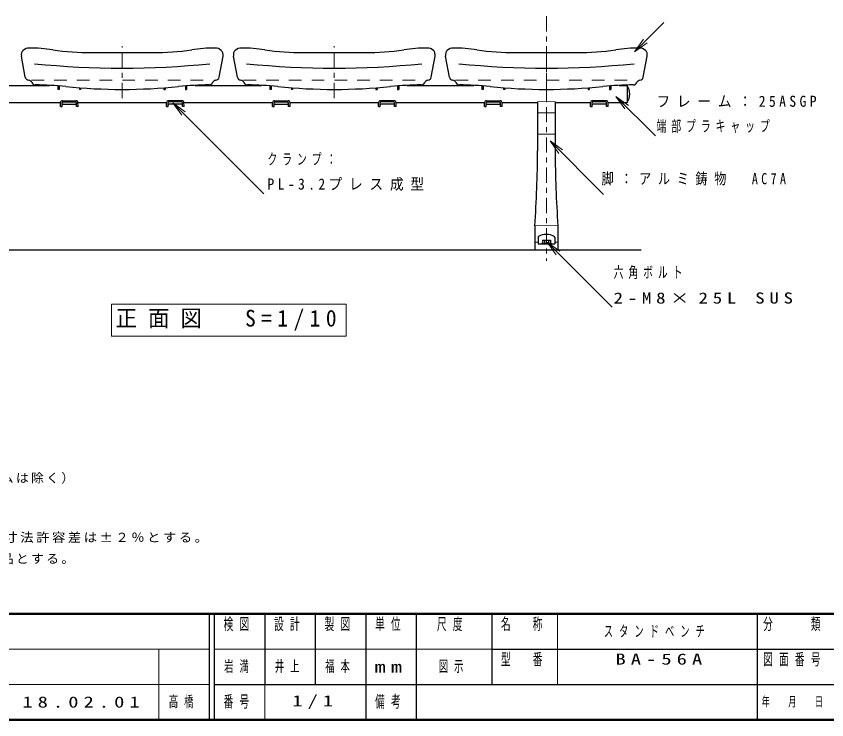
# Model space of a CAD drawing. Units: millimetres on the paper, scale 1:10. Extents: x -365 to 12, y -38 to 257.
# Drawn here: x -276.7 to -116.2, y 0 to 139.4 of the extents above; entities that cross this region are included whole.
import ezdxf

# ---------------------------------------------------------------- set-up
doc = ezdxf.new("R2010")
doc.units = ezdxf.units.MM
doc.linetypes.add('USER1', pattern=[4.5, 2.5, -2])
doc.linetypes.add('USER2', pattern=[6, 3, -1, 1, -1])
doc.layers.add('LY_1', color=7, linetype='Continuous', lineweight=25)
doc.layers.add('LY_2', color=7, linetype='Continuous', lineweight=13)
doc.styles.add('ＭＳ ゴシック', font='')
doc.styles.get('ＭＳ ゴシック').set_extended_font_data('MS Gothic')

# ---------------------------------------------------------------- blocks, each defined once
blk = doc.blocks.new('open_arrow')
at = {"color": 0, "linetype": 'Continuous', "lineweight": -2}
blk.add_lwpolyline([(7.5, 1.25), (0, 0), (7.5, -1.25)], dxfattribs=at)

msp = doc.modelspace()

# ---------------------------------------------------------------- linework, layer by layer
at = {"layer": 'LY_1', "linetype": 'USER2', "lineweight": 13}
for p, q in [((-171.722, 139.391), (-171.722, 90.899)), ((-255.722, 123.173), (-255.722, 133.464)), ((-213.722, 123.173), (-213.722, 133.464)), ((-171.722, 123.173), (-171.722, 133.464))]:
    msp.add_line(p, q, dxfattribs=at)
at = {"layer": 'LY_1', "lineweight": 13}
for p, q in [((-154.264, 132.348), (-148.461, 138.15)), ((-245.706, 122.235), (-227.682, 104.211)), ((-173.472, 122.45), (-171.722, 122.491)), ((-171.722, 122.491), (-169.972, 122.45)), ((-157.932, 123.495), (-150.127, 115.69)), ((-173.374, 120.279), (-171.722, 120.241)), ((-171.722, 120.241), (-170.069, 120.279)), ((-173.374, 116.029), (-171.722, 115.991)), ((-171.722, 115.991), (-170.069, 116.029)), ((-170.99, 114.695), (-160.384, 104.088)), ((-173.924, 97.869), (-171.722, 97.917)), ((-169.52, 97.869), (-171.722, 97.917)), ((-173.474, 94.603), (-173.924, 94.593)), ((-171.541, 94.615), (-158.667, 81.741)), ((-169.52, 94.593), (-169.97, 94.603)), ((-211.372, 82.312), (-257.872, 82.312)), ((-257.872, 82.312), (-257.872, 76.012)), ((-211.372, 76.012), (-211.372, 82.312)), ((-257.872, 76.012), (-211.372, 76.012))]:
    msp.add_line(p, q, dxfattribs=at)
at = {"layer": 'LY_1'}
for p, q in [((-261.792, 132.191), (-249.652, 132.191)), ((-219.792, 132.191), (-207.652, 132.191)), ((-177.792, 132.191), (-165.652, 132.191)), ((-274.921, 127.304), (-275.701, 131.503)), ((-236.522, 127.304), (-235.742, 131.503)), ((-232.921, 127.304), (-233.701, 131.503)), ((-194.522, 127.304), (-193.742, 131.503)), ((-190.921, 127.304), (-191.701, 131.503)), ((-152.522, 127.304), (-151.742, 131.503)), ((-268.472, 125.593), (-268.472, 124.891)), ((-268.242, 125.575), (-268.242, 124.891)), ((-243.202, 125.575), (-243.202, 124.891)), ((-242.972, 125.593), (-242.972, 124.891)), ((-226.472, 125.593), (-226.472, 124.891)), ((-226.242, 125.575), (-226.242, 124.891)), ((-201.202, 125.575), (-201.202, 124.891)), ((-200.972, 125.593), (-200.972, 124.891)), ((-184.472, 125.593), (-184.472, 124.891)), ((-184.242, 125.575), (-184.242, 124.891)), ((-159.202, 125.575), (-159.202, 124.891)), ((-158.972, 125.593), (-158.972, 124.891)), ((-268.242, 124.891), (-268.472, 124.891)), ((-264.202, 125.215), (-264.202, 124.891)), ((-263.972, 124.891), (-264.202, 124.891)), ((-263.972, 125.197), (-263.972, 124.891)), ((-247.472, 125.197), (-247.472, 124.891)), ((-247.472, 124.891), (-247.242, 124.891)), ((-247.242, 125.215), (-247.242, 124.891)), ((-243.202, 124.891), (-242.972, 124.891)), ((-226.242, 124.891), (-226.472, 124.891)), ((-222.202, 125.215), (-222.202, 124.891)), ((-221.972, 124.891), (-222.202, 124.891)), ((-221.972, 125.197), (-221.972, 124.891)), ((-205.472, 125.197), (-205.472, 124.891)), ((-205.472, 124.891), (-205.242, 124.891)), ((-205.242, 125.215), (-205.242, 124.891)), ((-201.202, 124.891), (-200.972, 124.891)), ((-184.242, 124.891), (-184.472, 124.891)), ((-180.202, 125.215), (-180.202, 124.891)), ((-179.972, 124.891), (-180.202, 124.891)), ((-179.972, 125.197), (-179.972, 124.891)), ((-163.472, 125.197), (-163.472, 124.891)), ((-163.472, 124.891), (-163.242, 124.891)), ((-163.242, 125.215), (-163.242, 124.891)), ((-159.202, 124.891), (-158.972, 124.891)), ((-267.972, 121.479), (-267.951, 122.291)), ((-267.652, 121.471), (-267.633, 122.209)), ((-267.552, 122.656), (-264.892, 122.656)), ((-267.433, 122.404), (-265.01, 122.404)), ((-264.792, 121.471), (-264.81, 122.209)), ((-264.472, 121.479), (-264.492, 122.291)), ((-246.976, 121.479), (-246.956, 122.291)), ((-246.657, 121.471), (-246.638, 122.209)), ((-243.896, 122.656), (-246.557, 122.656)), ((-244.015, 122.404), (-246.438, 122.404)), ((-243.797, 121.471), (-243.815, 122.209)), ((-243.477, 121.479), (-243.497, 122.291)), ((-225.972, 121.479), (-225.951, 122.291)), ((-225.652, 121.471), (-225.633, 122.209)), ((-225.552, 122.656), (-222.892, 122.656)), ((-225.433, 122.404), (-223.01, 122.404)), ((-222.792, 121.471), (-222.81, 122.209)), ((-222.472, 121.479), (-222.492, 122.291)), ((-204.976, 121.479), (-204.956, 122.291)), ((-204.657, 121.471), (-204.638, 122.209)), ((-201.896, 122.656), (-204.557, 122.656)), ((-202.015, 122.404), (-204.438, 122.404)), ((-201.797, 121.471), (-201.815, 122.209)), ((-201.477, 121.479), (-201.497, 122.291)), ((-183.972, 121.479), (-183.951, 122.291)), ((-183.652, 121.471), (-183.633, 122.209)), ((-183.552, 122.656), (-180.892, 122.656)), ((-183.433, 122.404), (-181.01, 122.404)), ((-180.792, 121.471), (-180.81, 122.209)), ((-180.472, 121.479), (-180.492, 122.291)), ((-173.472, 122.45), (-173.472, 112.689)), ((-169.972, 122.45), (-169.972, 112.689)), ((-162.976, 121.479), (-162.956, 122.291)), ((-162.657, 121.471), (-162.638, 122.209)), ((-159.896, 122.656), (-162.557, 122.656)), ((-160.015, 122.404), (-162.438, 122.404)), ((-159.797, 121.471), (-159.815, 122.209)), ((-159.477, 121.479), (-159.497, 122.291)), ((-267.972, 121.471), (-267.652, 121.471)), ((-267.444, 121.971), (-265, 121.971)), ((-264.472, 121.471), (-264.792, 121.471)), ((-246.977, 121.471), (-246.657, 121.471)), ((-244.004, 121.971), (-246.449, 121.971)), ((-243.477, 121.471), (-243.797, 121.471)), ((-225.972, 121.471), (-225.652, 121.471)), ((-225.444, 121.971), (-222.999, 121.971)), ((-222.472, 121.471), (-222.792, 121.471)), ((-204.977, 121.471), (-204.657, 121.471)), ((-202.004, 121.971), (-204.449, 121.971)), ((-201.477, 121.471), (-201.797, 121.471)), ((-183.972, 121.471), (-183.652, 121.471)), ((-183.444, 121.971), (-180.999, 121.971)), ((-180.472, 121.471), (-180.792, 121.471)), ((-162.977, 121.471), (-162.657, 121.471)), ((-160.004, 121.971), (-162.449, 121.971)), ((-159.477, 121.471), (-159.797, 121.471)), ((-174.022, 97.867), (-174.022, 93.091)), ((-169.422, 97.867), (-169.422, 93.091)), ((-173.372, 95.533), (-173.372, 94.291)), ((-172.512, 95.001), (-170.932, 95.001)), ((-172.512, 95.001), (-172.512, 94.451)), ((-172.117, 95.001), (-172.117, 94.451)), ((-171.327, 95.001), (-171.327, 94.451)), ((-170.932, 95.001), (-170.932, 94.451)), ((-170.072, 95.533), (-170.072, 94.291)), ((-173.372, 94.291), (-170.072, 94.291)), ((-172.622, 94.451), (-170.822, 94.451)), ((-172.622, 94.451), (-172.622, 94.291)), ((-170.822, 94.291), (-172.622, 94.291)), ((-170.822, 94.451), (-170.822, 94.291)), ((-339.722, 93.091), (-152.931, 93.091)), ((-174.022, 93.091), (-169.422, 93.091))]:
    msp.add_line(p, q, dxfattribs=at)
at = {"layer": 'LY_1', "color": 32}
for p, q in [((-283.332, 125.691), (-270.112, 125.691)), ((-241.332, 125.691), (-228.112, 125.691)), ((-199.332, 125.691), (-186.112, 125.691)), ((-157.332, 125.691), (-155.722, 125.691)), ((-155.722, 125.691), (-155.722, 122.291)), ((-285.497, 122.291), (-267.951, 122.291)), ((-264.492, 122.291), (-246.955, 122.291)), ((-243.497, 122.291), (-225.95, 122.291)), ((-222.493, 122.291), (-204.956, 122.291)), ((-201.497, 122.291), (-183.951, 122.291)), ((-180.492, 122.291), (-173.472, 122.291)), ((-169.972, 122.291), (-162.956, 122.291)), ((-159.497, 122.291), (-155.722, 122.291))]:
    msp.add_line(p, q, dxfattribs=at)
at = {"layer": 'LY_1', "linetype": 'USER1', "lineweight": 13}
for p, q in [((-273.697, 126.691), (-237.747, 126.691)), ((-231.697, 126.691), (-195.747, 126.691)), ((-189.697, 126.691), (-153.747, 126.691))]:
    msp.add_line(p, q, dxfattribs=at)
at = {"layer": 'LY_1'}
for centre, radius, start, end in [((-274.501, 131.726), 1.221, 133.6012, 190.52268), ((-274.141, 131.349), 1.742, 89.34245, 133.6012), ((-274.533, 97.206), 35.887, 81.89889, 89.34245), ((-261.792, 186.718), 54.527, 261.89889, 270), ((-249.652, 186.718), 54.527, 270, 278.10111), ((-236.91, 97.206), 35.887, 90.65755, 98.10111), ((-237.302, 131.349), 1.742, 46.3988, 90.65755), ((-236.943, 131.726), 1.221, 349.47732, 46.3988), ((-232.501, 131.726), 1.221, 133.6012, 190.52268), ((-232.141, 131.349), 1.742, 89.34245, 133.6012), ((-232.533, 97.206), 35.887, 81.89889, 89.34245), ((-219.792, 186.718), 54.527, 261.89889, 270), ((-207.652, 186.718), 54.527, 270, 278.10111), ((-194.91, 97.206), 35.887, 90.65755, 98.10111), ((-195.302, 131.349), 1.742, 46.3988, 90.65755), ((-194.943, 131.726), 1.221, 349.47732, 46.3988), ((-190.501, 131.726), 1.221, 133.6012, 190.52268), ((-190.141, 131.349), 1.742, 89.34245, 133.6012), ((-190.533, 97.206), 35.887, 81.89889, 89.34245), ((-177.792, 186.718), 54.527, 261.89889, 270), ((-165.652, 186.718), 54.527, 270, 278.10111), ((-152.91, 97.206), 35.887, 90.65755, 98.10111), ((-153.302, 131.349), 1.742, 46.3988, 90.65755), ((-152.943, 131.726), 1.221, 349.47732, 46.3988), ((-255.722, 297.871), 168.78, 264.09354, 275.90646), ((-213.722, 297.871), 168.78, 264.09354, 275.90646), ((-171.722, 297.871), 168.78, 264.09354, 275.90646), ((-274.184, 127.441), 0.75, 190.52268, 265.20415), ((-237.26, 127.441), 0.75, 274.79585, 349.47732), ((-232.184, 127.441), 0.75, 190.52268, 265.20415), ((-195.26, 127.441), 0.75, 274.79585, 349.47732), ((-190.184, 127.441), 0.75, 190.52268, 265.20415), ((-153.26, 127.441), 0.75, 274.79585, 349.47732), ((-274.309, 125.946), 0.75, 23.2147, 85.20415), ((-272.931, 126.538), 0.75, 203.2147, 269.41969), ((-273.618, 58.656), 67.135, 84.24214, 89.41969), ((-255.722, 236.142), 111.251, 264.24214, 275.75786), ((-237.825, 58.656), 67.135, 90.58031, 95.75786), ((-238.513, 126.538), 0.75, 270.58031, 336.7853), ((-237.134, 125.946), 0.75, 94.79585, 156.7853), ((-232.309, 125.946), 0.75, 23.2147, 85.20415), ((-230.931, 126.538), 0.75, 203.2147, 269.41969), ((-231.618, 58.656), 67.135, 84.24214, 89.41969), ((-213.722, 236.142), 111.251, 264.24214, 275.75786), ((-195.825, 58.656), 67.135, 90.58031, 95.75786), ((-196.513, 126.538), 0.75, 270.58031, 336.7853), ((-195.134, 125.946), 0.75, 94.79585, 156.7853), ((-190.309, 125.946), 0.75, 23.2147, 85.20415), ((-188.931, 126.538), 0.75, 203.2147, 269.41969), ((-189.618, 58.656), 67.135, 84.24214, 89.41969), ((-171.722, 236.142), 111.251, 264.24214, 275.75786), ((-153.825, 58.656), 67.135, 90.58031, 95.75786), ((-154.513, 126.538), 0.75, 270.58031, 336.7853), ((-153.134, 125.946), 0.75, 94.79585, 156.7853), ((-267.552, 122.256), 0.4, 89.99998, 178.56127), ((-267.433, 122.204), 0.2, 90.00004, 178.56127), ((-265.01, 122.204), 0.2, 1.43875, 89.99998), ((-264.892, 122.256), 0.4, 1.43875, 89.99998), ((-246.557, 122.256), 0.4, 90.00002, 178.56125), ((-246.438, 122.204), 0.2, 90.00002, 178.56125), ((-244.015, 122.204), 0.2, 1.43873, 89.99996), ((-243.896, 122.256), 0.4, 1.43873, 90.00002), ((-225.552, 122.256), 0.4, 89.99998, 178.56127), ((-225.433, 122.204), 0.2, 90.00004, 178.56127), ((-223.01, 122.204), 0.2, 1.43875, 89.99998), ((-222.892, 122.256), 0.4, 1.43875, 89.99998), ((-204.557, 122.256), 0.4, 90.00002, 178.56125), ((-204.438, 122.204), 0.2, 90.00002, 178.56125), ((-202.015, 122.204), 0.2, 1.43873, 89.99996), ((-201.896, 122.256), 0.4, 1.43873, 90.00002), ((-183.552, 122.256), 0.4, 89.99998, 178.56127), ((-183.433, 122.204), 0.2, 90.00004, 178.56127), ((-181.01, 122.204), 0.2, 1.43875, 89.99998), ((-180.892, 122.256), 0.4, 1.43875, 89.99998), ((-162.557, 122.256), 0.4, 90.00002, 178.56125), ((-162.438, 122.204), 0.2, 90.00002, 178.56125), ((-160.015, 122.204), 0.2, 1.43873, 89.99996), ((-159.896, 122.256), 0.4, 1.43873, 90.00002), ((-267.444, 121.771), 0.2, 90.00004, 178.56127), ((-265, 121.771), 0.2, 1.43876, 89.99998), ((-246.449, 121.771), 0.2, 90.00002, 178.56124), ((-244.004, 121.771), 0.2, 1.43873, 89.99996), ((-225.444, 121.771), 0.2, 90.00004, 178.56127), ((-222.999, 121.771), 0.2, 1.43876, 89.99998), ((-204.449, 121.771), 0.2, 90.00002, 178.56124), ((-202.004, 121.771), 0.2, 1.43873, 89.99996), ((-183.444, 121.771), 0.2, 90.00004, 178.56127), ((-180.999, 121.771), 0.2, 1.43876, 89.99998), ((-162.449, 121.771), 0.2, 90.00002, 178.56124), ((-160.004, 121.771), 0.2, 1.43873, 89.99996), ((-373.472, 112.689), 200, 355.74985, 0), ((30.028, 112.689), 200, 179.99996, 184.2501)]:
    msp.add_arc(centre, radius, start, end, dxfattribs=at)
at = {"layer": 'LY_1', "color": 32}
msp.add_arc((-158.362, 123.991), 3.14, 327.22101, 32.77916, dxfattribs=at)
at = {"layer": 'LY_1'}
msp.add_ellipse((-171.722, 95.533), major_axis=(1.65, 0), ratio=0.363972, start_param=6.2831853, end_param=9.424778, dxfattribs=at)
at = {"layer": 'LY_2', "lineweight": 50}
for p, q in [((-365, 21), (0, 21)), ((-365, 0), (0, 0))]:
    msp.add_line(p, q, dxfattribs=at)
at = {"layer": 'LY_2', "lineweight": 25}
for p, q in [((-238.5, 21), (-238.5, 0)), ((-237.5, 21), (-237.5, 0)), ((-227.5, 21), (-227.5, 7)), ((-217.5, 21), (-217.5, 7)), ((-207.5, 21), (-207.5, 0)), ((-197.5, 21), (-197.5, 7)), ((-182.5, 21), (-182.5, 7)), ((-130, 21), (-130, 0)), ((-182.5, 14), (-70, 14)), ((-237.5, 7), (0, 7)), ((-197.5, 7), (-197.5, 0))]:
    msp.add_line(p, q, dxfattribs=at)
at = {"layer": 'LY_2'}
for p, q in [((-169.5, 21), (-169.5, 7)), ((-365, 14), (-238.5, 14)), ((-248.5, 14), (-248.5, 0)), ((-237.5, 14), (-182.5, 14)), ((-365, 7), (-238.5, 7)), ((-227.5, 7), (-227.5, 0))]:
    msp.add_line(p, q, dxfattribs=at)

# ---------------------------------------------------------------- block references
at = {"layer": 'LY_1', "lineweight": 13, "xscale": 0.4, "yscale": 0.4}
for p, rotation in [((-154.264, 132.348), 45), ((-157.932, 123.495), 315), ((-245.706, 122.235), 315), ((-170.99, 114.695), 315), ((-171.541, 94.615), 315)]:
    msp.add_blockref('open_arrow', p, dxfattribs=dict(at, rotation=rotation))

# ---------------------------------------------------------------- texts
at = {"layer": 'LY_1', "style": 'ＭＳ ゴシック'}
for s, insert, char_height, attachment_point in [('\\T1.5;\\W0.9;フレーム：25ASGP', (-149.901, 122.49), 2.199, 4), ('\\T1.5;\\W0.65;端部プラキャップ', (-149.901, 117.49), 2.199, 4), ('\\T1.5;\\W0.65;クランプ：', (-226.965, 111.011), 2.199, 4), ('\\T1.55;\\W0.8;脚：アルミ鋳物\u3000AC7A', (-160.782, 107.088), 2.199, 4), ('\\T1.5;\\W0.9;PL-3.2プレス成型', (-226.965, 106.011), 2.199, 4), ('\\T1.5;\\W0.65;六角ボルト', (-158.404, 88.541), 2.199, 4), ('\\T1.5;\\W1.25;2-M8×25L\\~SUS', (-158.404, 83.541), 2.199, 4), ('\\T1.5;\\W0.95;正面図\u3000S=1/10', (-234.622, 79.162), 3.299, 5), ('\\T1.19;\\W1.05;鋼材は、溶融亜鉛メッキ処理とし、無塗装とする。（フレ－ムは除く）', (-360.762, 46.776), 1.76, 7), ('\\T1.19;\\W1.1;ベンチ材は、PE(高密度ポリエチレン)ブロー成形品とし、寸法許容差は±２％とする。', (-360.762, 34.776), 1.76, 7), ('\\T1.19;\\W1.05;本製品は、（一社）日本公園施設業協会賠償責任保険加入製品とする。', (-360.762, 30.776), 1.76, 7), ('\\T1.64;\\W0.6;スタンドベンチ', (-149.75, 17.5), 2.199, 5), ('\\T1.5;\\W1.35;BA-56A', (-158.026, 13.129), 2.199, 1), ('\\T1.64;\\W0.6;岩満', (-232.5, 10.5), 2.199, 5), ('\\T1.64;\\W0.6;井上', (-225.5, 10.5), 2.199, 4), ('\\T1.64;\\W0.6;福本', (-212.5, 10.5), 2.199, 5), ('\\T1.64;\\W0.6;図示', (-190, 10.5), 2.199, 5), ('\\T1.64;\\W0.6;高橋', (-246.5, 3.5), 2.199, 4), ('\\T1.5;\\W1.35;1/1', (-217.5, 3.5), 2.199, 5), ('\\T1.5;\\W1.35;18.02.01', (-275.5, 3.5), 2.199, 4)]:
    msp.add_mtext(s, dxfattribs=dict(at, insert=insert, char_height=char_height, attachment_point=attachment_point))
at = {"layer": 'LY_2', "color": 4, "style": 'ＭＳ ゴシック'}
for s, insert, char_height, attachment_point in [('\\T1.64;\\W0.6;検図', (-232.5, 20.167), 2.346, 2), ('\\T1.64;\\W0.6;設計', (-222.5, 20.167), 2.346, 2), ('\\T1.64;\\W0.6;製図', (-212.5, 20.167), 2.346, 2), ('\\T1.64;\\W0.6;単位', (-202.5, 20.167), 2.346, 2), ('\\T1.64;\\W0.6;尺度', (-190.25, 20.167), 2.346, 2), ('\\T1.64;\\W0.6;名\u3000称', (-176, 20.167), 2.346, 2), ('\\T1.64;\\W0.6;分\u3000\u3000類', (-122.5, 20.167), 2.346, 2), ('\\T1.64;\\W0.6;型\u3000番', (-176, 13.167), 2.346, 2), ('\\T1.64;\\W0.6;図面番号', (-122.5, 13.167), 2.346, 2), ('\\T1.5;\\W1.35;mm', (-202.5, 10.5), 2.346, 5), ('\\T1.64;\\W0.6;番号', (-232.5, 3.5), 2.346, 5), ('\\T1.64;\\W0.6;備考', (-202.5, 3.5), 2.346, 5), ('\\T1.64;\\W0.6;年\u3000月\u3000日', (-122.5, 3.5), 1.906, 5)]:
    msp.add_mtext(s, dxfattribs=dict(at, insert=insert, char_height=char_height, attachment_point=attachment_point))

doc.saveas('drawing.dxf')
